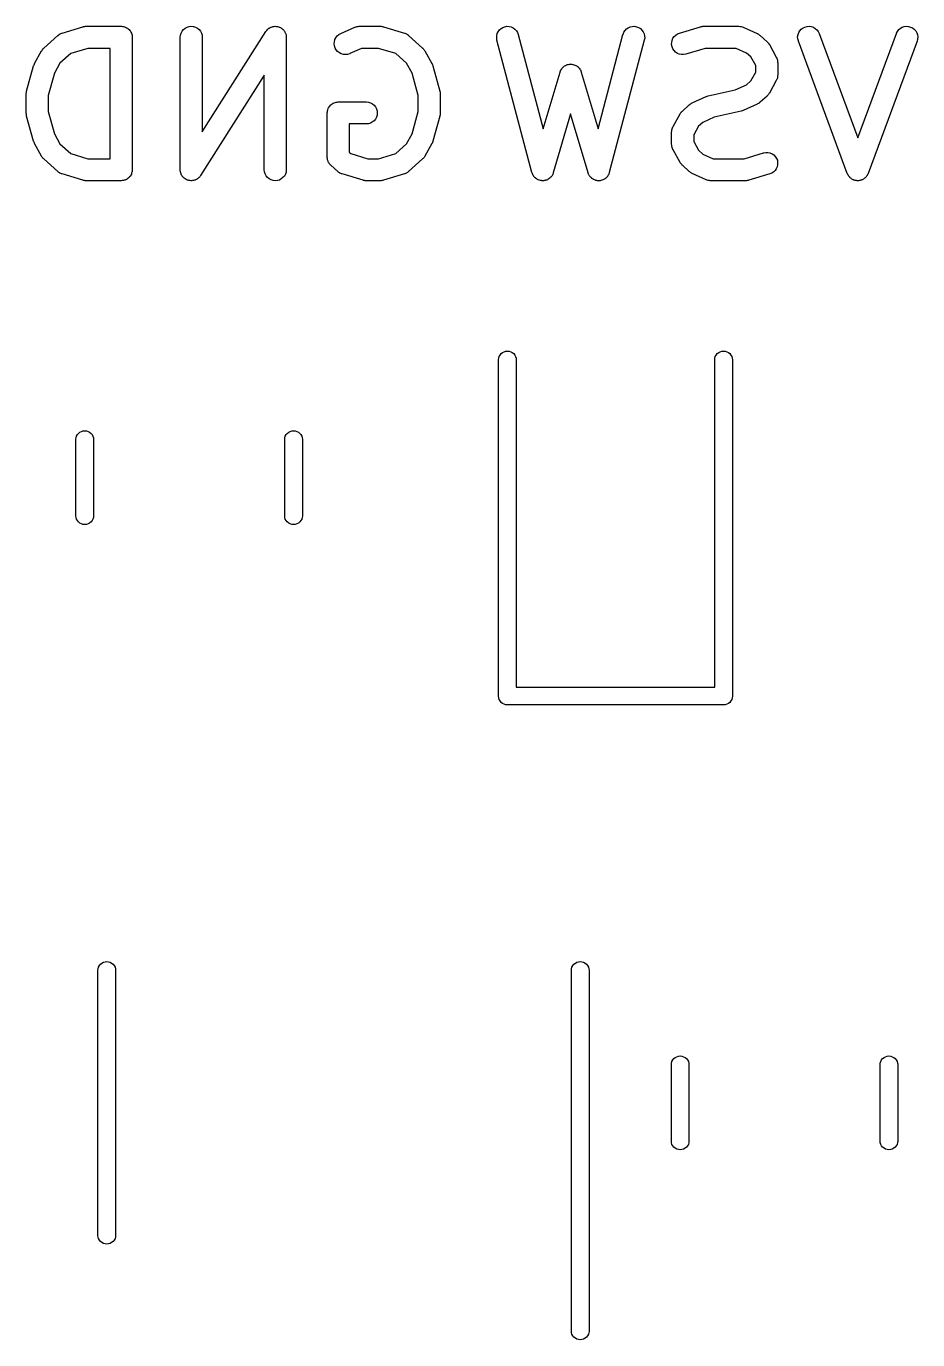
# Model space of a CAD drawing. Extents: x 130.5 to 170.5, y -130.2 to -95.9.
# Drawn here: x 130.59 to 136.66, y -109.61 to -100.68 of the extents above; entities that cross this region are included whole.
import ezdxf

# ---------------------------------------------------------------- set-up
doc = ezdxf.new("R2010")
doc.units = 0
doc.layers.add('BLACK', color=7, linetype='CONTINUOUS')

msp = doc.modelspace()

# ---------------------------------------------------------------- linework, layer by layer
at = {"layer": 'BLACK', "linetype": 'CONTINUOUS'}
for p, q in [((130.836, -100.728), (130.978, -100.685)), ((130.978, -100.685), (130.979, -100.685)), ((130.979, -100.685), (130.982, -100.684)), ((130.982, -100.684), (130.985, -100.684)), ((130.985, -100.684), (130.99, -100.683)), ((130.99, -100.683), (130.994, -100.682)), ((130.994, -100.682), (130.997, -100.682)), ((130.997, -100.682), (131, -100.682)), ((131, -100.682), (131.238, -100.682)), ((131.238, -100.682), (131.239, -100.682)), ((131.239, -100.682), (131.239, -100.682)), ((131.239, -100.682), (131.239, -100.682)), ((131.239, -100.682), (131.239, -100.682)), ((131.239, -100.682), (131.246, -100.683)), ((131.246, -100.683), (131.253, -100.684)), ((131.253, -100.684), (131.253, -100.684)), ((131.253, -100.684), (131.254, -100.684)), ((131.254, -100.684), (131.26, -100.686)), ((131.26, -100.686), (131.267, -100.688)), ((131.267, -100.688), (131.267, -100.688)), ((131.267, -100.688), (131.268, -100.688)), ((131.268, -100.688), (131.274, -100.692)), ((131.274, -100.692), (131.28, -100.695)), ((131.28, -100.695), (131.28, -100.695)), ((131.28, -100.695), (131.28, -100.695)), ((131.28, -100.695), (131.286, -100.7)), ((131.286, -100.7), (131.291, -100.704)), ((131.291, -100.704), (131.291, -100.704)), ((131.291, -100.704), (131.292, -100.705)), ((131.292, -100.705), (131.296, -100.71)), ((131.652, -100.715), (131.662, -100.704)), ((131.662, -100.704), (131.673, -100.694)), ((131.673, -100.694), (131.686, -100.688)), ((131.686, -100.688), (131.7, -100.683)), ((131.7, -100.683), (131.715, -100.682)), ((131.715, -100.682), (131.729, -100.684)), ((131.729, -100.684), (131.743, -100.688)), ((131.743, -100.688), (131.756, -100.695)), ((131.756, -100.695), (131.768, -100.704)), ((131.768, -100.704), (131.777, -100.716)), ((132.228, -100.71), (132.232, -100.705)), ((132.232, -100.705), (132.233, -100.704)), ((132.233, -100.704), (132.238, -100.699)), ((132.233, -100.704), (132.233, -100.704)), ((132.238, -100.699), (132.243, -100.695)), ((132.243, -100.695), (132.244, -100.695)), ((132.244, -100.695), (132.245, -100.694)), ((132.245, -100.694), (132.25, -100.691)), ((132.25, -100.691), (132.256, -100.688)), ((132.256, -100.688), (132.257, -100.688)), ((132.257, -100.688), (132.258, -100.688)), ((132.258, -100.688), (132.264, -100.686)), ((132.264, -100.686), (132.27, -100.684)), ((132.27, -100.684), (132.271, -100.684)), ((132.271, -100.684), (132.272, -100.683)), ((132.272, -100.683), (132.278, -100.683)), ((132.278, -100.683), (132.285, -100.682)), ((132.285, -100.682), (132.285, -100.682)), ((132.285, -100.682), (132.286, -100.682)), ((132.286, -100.682), (132.293, -100.683)), ((132.293, -100.683), (132.299, -100.683)), ((132.299, -100.683), (132.3, -100.684)), ((132.3, -100.684), (132.301, -100.684)), ((132.301, -100.684), (132.307, -100.686)), ((132.307, -100.686), (132.313, -100.687)), ((132.313, -100.687), (132.314, -100.688)), ((132.314, -100.688), (132.315, -100.688)), ((132.315, -100.688), (132.321, -100.691)), ((132.321, -100.691), (132.326, -100.694)), ((132.326, -100.694), (132.327, -100.695)), ((132.327, -100.695), (132.328, -100.695)), ((132.328, -100.695), (132.333, -100.699)), ((132.333, -100.699), (132.338, -100.703)), ((132.338, -100.703), (132.338, -100.704)), ((132.338, -100.704), (132.339, -100.704)), ((132.339, -100.704), (132.343, -100.709)), ((132.731, -100.732), (132.826, -100.689)), ((132.826, -100.689), (132.827, -100.688)), ((132.827, -100.688), (132.828, -100.688)), ((132.828, -100.688), (132.829, -100.688)), ((132.829, -100.688), (132.835, -100.686)), ((132.835, -100.686), (132.841, -100.684)), ((132.841, -100.684), (132.842, -100.684)), ((132.842, -100.684), (132.843, -100.684)), ((132.843, -100.684), (132.849, -100.683)), ((132.849, -100.683), (132.856, -100.682)), ((132.856, -100.682), (132.856, -100.682)), ((132.856, -100.682), (132.857, -100.682)), ((132.857, -100.682), (133, -100.682)), ((133, -100.682), (133.001, -100.682)), ((133.001, -100.682), (133.004, -100.682)), ((133.004, -100.682), (133.007, -100.682)), ((133.007, -100.682), (133.011, -100.683)), ((133.011, -100.683), (133.016, -100.684)), ((133.016, -100.684), (133.019, -100.685)), ((133.019, -100.685), (133.022, -100.685)), ((133.022, -100.685), (133.164, -100.728)), ((133.802, -100.719), (133.811, -100.707)), ((133.811, -100.707), (133.822, -100.697)), ((133.822, -100.697), (133.834, -100.69)), ((133.834, -100.69), (133.848, -100.685)), ((133.848, -100.685), (133.862, -100.682)), ((133.862, -100.682), (133.877, -100.683)), ((133.877, -100.683), (133.891, -100.686)), ((133.891, -100.686), (133.905, -100.692)), ((133.905, -100.692), (133.916, -100.701)), ((133.916, -100.701), (133.926, -100.712)), ((134.665, -100.711), (134.675, -100.7)), ((134.675, -100.7), (134.687, -100.692)), ((134.687, -100.692), (134.7, -100.686)), ((134.7, -100.686), (134.714, -100.683)), ((134.714, -100.683), (134.729, -100.682)), ((134.729, -100.682), (134.743, -100.685)), ((134.743, -100.685), (134.757, -100.69)), ((134.757, -100.69), (134.77, -100.698)), ((134.77, -100.698), (134.78, -100.708)), ((135.036, -100.728), (135.178, -100.685)), ((135.178, -100.685), (135.179, -100.685)), ((135.179, -100.685), (135.182, -100.684)), ((135.182, -100.684), (135.185, -100.684)), ((135.185, -100.684), (135.19, -100.683)), ((135.19, -100.683), (135.194, -100.682)), ((135.194, -100.682), (135.197, -100.682)), ((135.197, -100.682), (135.2, -100.682)), ((135.2, -100.682), (135.438, -100.682)), ((135.438, -100.682), (135.439, -100.682)), ((135.439, -100.682), (135.44, -100.682)), ((135.44, -100.682), (135.44, -100.682)), ((135.44, -100.682), (135.447, -100.683)), ((135.447, -100.683), (135.454, -100.684)), ((135.454, -100.684), (135.454, -100.684)), ((135.454, -100.684), (135.455, -100.684)), ((135.455, -100.684), (135.461, -100.686)), ((135.461, -100.686), (135.468, -100.688)), ((135.468, -100.688), (135.468, -100.689)), ((135.468, -100.689), (135.469, -100.689)), ((135.469, -100.689), (135.564, -100.732)), ((135.854, -100.713), (135.864, -100.702)), ((135.864, -100.702), (135.876, -100.693)), ((135.876, -100.693), (135.889, -100.687)), ((135.889, -100.687), (135.903, -100.683)), ((135.903, -100.683), (135.918, -100.682)), ((135.918, -100.682), (135.932, -100.684)), ((135.932, -100.684), (135.946, -100.689)), ((135.946, -100.689), (135.958, -100.697)), ((135.958, -100.697), (135.969, -100.706)), ((135.969, -100.706), (135.978, -100.718)), ((136.518, -100.717), (136.527, -100.705)), ((136.527, -100.705), (136.538, -100.696)), ((136.538, -100.696), (136.55, -100.689)), ((136.55, -100.689), (136.564, -100.684)), ((136.564, -100.684), (136.579, -100.682)), ((136.579, -100.682), (136.593, -100.683)), ((136.593, -100.683), (136.607, -100.687)), ((136.607, -100.687), (136.621, -100.693)), ((136.621, -100.693), (136.632, -100.702)), ((136.632, -100.702), (136.642, -100.713)), ((130.712, -100.83), (130.807, -100.744)), ((130.807, -100.744), (130.808, -100.744)), ((130.808, -100.744), (130.809, -100.743)), ((130.809, -100.743), (130.81, -100.742)), ((130.81, -100.742), (130.815, -100.739)), ((130.815, -100.739), (130.82, -100.735)), ((130.82, -100.735), (130.821, -100.734)), ((130.821, -100.734), (130.822, -100.734)), ((130.822, -100.734), (130.828, -100.731)), ((130.828, -100.731), (130.833, -100.729)), ((130.833, -100.729), (130.834, -100.729)), ((130.834, -100.729), (130.836, -100.728)), ((131.296, -100.71), (131.301, -100.716)), ((131.301, -100.716), (131.301, -100.716)), ((131.301, -100.716), (131.301, -100.716)), ((131.301, -100.716), (131.304, -100.722)), ((131.304, -100.722), (131.307, -100.729)), ((131.307, -100.729), (131.308, -100.729)), ((131.308, -100.729), (131.308, -100.729)), ((131.308, -100.729), (131.31, -100.736)), ((131.31, -100.736), (131.312, -100.743)), ((131.312, -100.743), (131.312, -100.743)), ((131.312, -100.743), (131.312, -100.743)), ((131.312, -100.743), (131.312, -100.75)), ((131.312, -100.75), (131.313, -100.757)), ((131.313, -100.757), (131.313, -101.657)), ((131.639, -100.756), (131.641, -100.742)), ((131.639, -100.757), (131.639, -100.756)), ((131.639, -101.657), (131.639, -100.757)), ((131.641, -100.742), (131.645, -100.728)), ((131.645, -100.728), (131.652, -100.715)), ((131.777, -100.716), (131.784, -100.729)), ((131.784, -100.729), (131.788, -100.743)), ((131.788, -100.743), (131.789, -100.757)), ((131.789, -101.399), (132.222, -100.717)), ((131.789, -100.757), (131.789, -101.399)), ((132.222, -100.717), (132.223, -100.716)), ((132.223, -100.716), (132.223, -100.715)), ((132.223, -100.715), (132.224, -100.715)), ((132.224, -100.715), (132.228, -100.71)), ((132.343, -100.709), (132.347, -100.714)), ((132.347, -100.714), (132.348, -100.715)), ((132.348, -100.715), (132.348, -100.716)), ((132.348, -100.716), (132.351, -100.721)), ((132.351, -100.721), (132.354, -100.727)), ((132.354, -100.727), (132.355, -100.728)), ((132.355, -100.728), (132.355, -100.729)), ((132.355, -100.729), (132.357, -100.735)), ((132.357, -100.735), (132.359, -100.741)), ((132.359, -100.741), (132.359, -100.742)), ((132.359, -100.742), (132.359, -100.743)), ((132.359, -100.743), (132.36, -100.749)), ((132.36, -100.749), (132.361, -100.756)), ((132.361, -100.756), (132.361, -100.756)), ((132.361, -100.756), (132.361, -100.757)), ((132.361, -100.757), (132.361, -101.657)), ((132.687, -100.802), (132.688, -100.787)), ((132.688, -100.787), (132.692, -100.773)), ((132.692, -100.773), (132.698, -100.76)), ((132.698, -100.76), (132.707, -100.748)), ((132.707, -100.748), (132.718, -100.739)), ((132.718, -100.739), (132.731, -100.732)), ((133.164, -100.728), (133.165, -100.728)), ((133.165, -100.728), (133.167, -100.729)), ((133.167, -100.729), (133.168, -100.729)), ((133.168, -100.729), (133.173, -100.732)), ((133.173, -100.732), (133.179, -100.734)), ((133.179, -100.734), (133.18, -100.735)), ((133.18, -100.735), (133.181, -100.736)), ((133.181, -100.736), (133.186, -100.739)), ((133.186, -100.739), (133.191, -100.742)), ((133.191, -100.742), (133.192, -100.743)), ((133.192, -100.743), (133.193, -100.744)), ((133.193, -100.744), (133.288, -100.83)), ((133.792, -100.746), (133.796, -100.732)), ((133.792, -100.761), (133.792, -100.746)), ((133.794, -100.775), (133.792, -100.761)), ((133.794, -100.776), (133.794, -100.775)), ((134.032, -101.676), (133.794, -100.776)), ((133.796, -100.732), (133.802, -100.719)), ((133.926, -100.712), (133.934, -100.724)), ((133.934, -100.724), (133.939, -100.738)), ((133.939, -100.738), (134.109, -101.379)), ((134.482, -101.379), (134.651, -100.738)), ((134.796, -100.776), (134.558, -101.676)), ((134.651, -100.738), (134.652, -100.737)), ((134.652, -100.737), (134.657, -100.723)), ((134.657, -100.723), (134.665, -100.711)), ((134.78, -100.708), (134.789, -100.72)), ((134.789, -100.72), (134.795, -100.733)), ((134.795, -100.733), (134.798, -100.747)), ((134.799, -100.762), (134.796, -100.776)), ((134.798, -100.747), (134.799, -100.762)), ((134.982, -100.807), (134.983, -100.792)), ((134.983, -100.792), (134.986, -100.778)), ((134.986, -100.778), (134.991, -100.764)), ((134.991, -100.764), (134.999, -100.752)), ((134.999, -100.752), (135.01, -100.742)), ((135.01, -100.742), (135.022, -100.734)), ((135.022, -100.734), (135.036, -100.728)), ((135.564, -100.732), (135.565, -100.732)), ((135.565, -100.732), (135.568, -100.734)), ((135.568, -100.734), (135.572, -100.736)), ((135.572, -100.736), (135.575, -100.738)), ((135.575, -100.738), (135.578, -100.739)), ((135.578, -100.739), (135.58, -100.742)), ((135.58, -100.742), (135.584, -100.744)), ((135.584, -100.744), (135.631, -100.787)), ((135.631, -100.787), (135.632, -100.788)), ((135.632, -100.788), (135.635, -100.791)), ((135.635, -100.791), (135.638, -100.794)), ((135.638, -100.794), (135.64, -100.797)), ((135.64, -100.797), (135.642, -100.799)), ((135.839, -100.753), (135.842, -100.739)), ((135.84, -100.768), (135.839, -100.753)), ((135.844, -100.782), (135.84, -100.768)), ((135.842, -100.739), (135.846, -100.725)), ((135.844, -100.783), (135.844, -100.782)), ((136.177, -101.683), (135.844, -100.783)), ((135.846, -100.725), (135.854, -100.713)), ((135.978, -100.718), (135.985, -100.731)), ((135.985, -100.731), (136.248, -101.441)), ((136.248, -101.441), (136.511, -100.731)), ((136.651, -100.783), (136.318, -101.683)), ((136.511, -100.73), (136.518, -100.717)), ((136.511, -100.731), (136.511, -100.73)), ((136.642, -100.713), (136.649, -100.726)), ((136.649, -100.726), (136.654, -100.74)), ((136.655, -100.769), (136.651, -100.783)), ((136.654, -100.74), (136.656, -100.754)), ((136.656, -100.754), (136.655, -100.769)), ((130.649, -100.935), (130.696, -100.849)), ((130.696, -100.849), (130.697, -100.848)), ((130.697, -100.848), (130.7, -100.845)), ((130.7, -100.845), (130.702, -100.841)), ((130.702, -100.841), (130.704, -100.839)), ((130.704, -100.839), (130.705, -100.836)), ((130.705, -100.836), (130.709, -100.833)), ((130.709, -100.833), (130.712, -100.83)), ((130.895, -100.867), (130.821, -100.933)), ((131.011, -100.832), (130.895, -100.867)), ((131.163, -100.832), (131.011, -100.832)), ((131.163, -101.582), (131.163, -100.832)), ((132.689, -100.816), (132.687, -100.802)), ((132.693, -100.83), (132.689, -100.816)), ((132.7, -100.843), (132.693, -100.83)), ((132.71, -100.854), (132.7, -100.843)), ((132.722, -100.863), (132.71, -100.854)), ((132.735, -100.87), (132.722, -100.863)), ((132.749, -100.874), (132.735, -100.87)), ((132.763, -100.875), (132.749, -100.874)), ((132.778, -100.873), (132.763, -100.875)), ((132.792, -100.869), (132.778, -100.873)), ((132.793, -100.868), (132.792, -100.869)), ((132.873, -100.832), (132.793, -100.868)), ((132.989, -100.832), (132.873, -100.832)), ((133.105, -100.867), (132.989, -100.832)), ((133.179, -100.933), (133.105, -100.867)), ((133.288, -100.83), (133.289, -100.831)), ((133.289, -100.831), (133.292, -100.834)), ((133.292, -100.834), (133.295, -100.837)), ((133.295, -100.837), (133.297, -100.84)), ((133.297, -100.84), (133.299, -100.842)), ((133.299, -100.842), (133.301, -100.846)), ((133.301, -100.846), (133.304, -100.849)), ((133.304, -100.849), (133.351, -100.935)), ((134.985, -100.821), (134.982, -100.807)), ((134.991, -100.835), (134.985, -100.821)), ((134.999, -100.847), (134.991, -100.835)), ((135.009, -100.857), (134.999, -100.847)), ((135.021, -100.866), (135.009, -100.857)), ((135.034, -100.871), (135.021, -100.866)), ((135.049, -100.875), (135.034, -100.871)), ((135.063, -100.875), (135.049, -100.875)), ((135.078, -100.872), (135.063, -100.875)), ((135.079, -100.872), (135.078, -100.872)), ((135.211, -100.832), (135.079, -100.872)), ((135.422, -100.832), (135.211, -100.832)), ((135.492, -100.864), (135.422, -100.832)), ((135.521, -100.89), (135.492, -100.864)), ((135.642, -100.799), (135.644, -100.803)), ((135.644, -100.803), (135.647, -100.806)), ((135.647, -100.806), (135.694, -100.892)), ((130.594, -101.123), (130.642, -100.951)), ((130.642, -100.95), (130.643, -100.949)), ((130.642, -100.951), (130.642, -100.95)), ((130.643, -100.948), (130.645, -100.943)), ((130.643, -100.949), (130.643, -100.948)), ((130.645, -100.943), (130.648, -100.937)), ((130.648, -100.936), (130.649, -100.935)), ((130.648, -100.937), (130.648, -100.936)), ((130.821, -100.933), (130.784, -101)), ((133.216, -101), (133.179, -100.933)), ((133.351, -100.935), (133.352, -100.936)), ((133.352, -100.936), (133.352, -100.937)), ((133.352, -100.937), (133.353, -100.938)), ((133.353, -100.938), (133.355, -100.944)), ((133.355, -100.944), (133.357, -100.949)), ((133.357, -100.949), (133.358, -100.95)), ((133.358, -100.95), (133.358, -100.951)), ((133.358, -100.951), (133.406, -101.123)), ((134.23, -100.978), (134.234, -100.972)), ((134.234, -100.972), (134.238, -100.966)), ((134.238, -100.966), (134.243, -100.961)), ((134.238, -100.966), (134.238, -100.966)), ((134.238, -100.966), (134.238, -100.966)), ((134.243, -100.961), (134.248, -100.956)), ((134.248, -100.956), (134.248, -100.956)), ((134.248, -100.956), (134.249, -100.956)), ((134.249, -100.956), (134.254, -100.952)), ((134.254, -100.952), (134.26, -100.948)), ((134.26, -100.948), (134.261, -100.948)), ((134.261, -100.948), (134.267, -100.945)), ((134.261, -100.948), (134.261, -100.948)), ((134.267, -100.945), (134.274, -100.942)), ((134.274, -100.942), (134.281, -100.941)), ((134.274, -100.942), (134.274, -100.942)), ((134.274, -100.942), (134.274, -100.942)), ((134.281, -100.941), (134.288, -100.94)), ((134.288, -100.94), (134.288, -100.94)), ((134.288, -100.94), (134.289, -100.94)), ((134.289, -100.94), (134.296, -100.94)), ((134.296, -100.94), (134.303, -100.94)), ((134.303, -100.94), (134.303, -100.94)), ((134.303, -100.94), (134.303, -100.94)), ((134.303, -100.94), (134.31, -100.941)), ((134.31, -100.941), (134.317, -100.943)), ((134.317, -100.943), (134.317, -100.943)), ((134.317, -100.943), (134.318, -100.943)), ((134.318, -100.943), (134.324, -100.946)), ((134.324, -100.946), (134.331, -100.948)), ((134.331, -100.948), (134.331, -100.948)), ((134.331, -100.948), (134.331, -100.948)), ((134.331, -100.948), (134.337, -100.952)), ((134.337, -100.952), (134.343, -100.956)), ((134.343, -100.956), (134.343, -100.957)), ((134.343, -100.957), (134.343, -100.957)), ((134.343, -100.957), (134.348, -100.962)), ((134.348, -100.962), (134.353, -100.967)), ((134.353, -100.967), (134.353, -100.967)), ((134.353, -100.967), (134.354, -100.967)), ((134.354, -100.967), (134.357, -100.973)), ((134.357, -100.973), (134.361, -100.979)), ((135.554, -100.948), (135.521, -100.89)), ((135.554, -100.995), (135.554, -100.948)), ((135.694, -100.892), (135.695, -100.893)), ((135.695, -100.893), (135.696, -100.897)), ((135.696, -100.897), (135.698, -100.9)), ((135.698, -100.9), (135.699, -100.903)), ((135.699, -100.903), (135.7, -100.907)), ((135.7, -100.907), (135.701, -100.91)), ((135.701, -100.91), (135.702, -100.914)), ((135.702, -100.914), (135.702, -100.917)), ((135.702, -100.917), (135.703, -100.921)), ((135.703, -100.921), (135.703, -100.925)), ((135.703, -100.925), (135.704, -100.929)), ((135.704, -100.929), (135.704, -101.014)), ((130.784, -101), (130.742, -101.153)), ((132.211, -101.015), (131.778, -101.697)), ((132.211, -101.657), (132.211, -101.015)), ((133.258, -101.153), (133.216, -101)), ((134.109, -101.379), (134.223, -100.993)), ((134.223, -100.993), (134.224, -100.992)), ((134.224, -100.991), (134.227, -100.985)), ((134.224, -100.992), (134.224, -100.991)), ((134.224, -100.992), (134.224, -100.992)), ((134.227, -100.985), (134.229, -100.978)), ((134.229, -100.978), (134.23, -100.978)), ((134.23, -100.978), (134.23, -100.978)), ((134.361, -100.979), (134.361, -100.979)), ((134.361, -100.979), (134.362, -100.979)), ((134.362, -100.979), (134.364, -100.986)), ((134.364, -100.986), (134.367, -100.992)), ((134.367, -100.992), (134.367, -100.993)), ((134.367, -100.993), (134.367, -100.993)), ((134.367, -100.993), (134.482, -101.379)), ((135.492, -101.079), (135.521, -101.053)), ((135.521, -101.053), (135.554, -100.995)), ((135.694, -101.051), (135.647, -101.136)), ((135.696, -101.047), (135.694, -101.051)), ((135.698, -101.044), (135.696, -101.047)), ((135.699, -101.04), (135.698, -101.044)), ((135.7, -101.037), (135.699, -101.04)), ((135.701, -101.034), (135.7, -101.037)), ((135.702, -101.03), (135.701, -101.034)), ((135.703, -101.023), (135.702, -101.026)), ((135.702, -101.026), (135.702, -101.03)), ((135.704, -101.015), (135.703, -101.019)), ((135.703, -101.019), (135.703, -101.023)), ((135.704, -101.014), (135.704, -101.015)), ((130.592, -101.137), (130.593, -101.132)), ((130.592, -101.14), (130.592, -101.137)), ((130.592, -101.142), (130.592, -101.14)), ((130.592, -101.143), (130.592, -101.142)), ((130.592, -101.271), (130.592, -101.143)), ((130.593, -101.127), (130.594, -101.125)), ((130.593, -101.132), (130.593, -101.127)), ((130.594, -101.125), (130.594, -101.123)), ((130.742, -101.153), (130.742, -101.261)), ((133.258, -101.261), (133.258, -101.153)), ((133.406, -101.123), (133.406, -101.124)), ((133.406, -101.124), (133.406, -101.126)), ((133.406, -101.126), (133.407, -101.128)), ((133.407, -101.128), (133.407, -101.133)), ((133.407, -101.133), (133.408, -101.138)), ((133.408, -101.138), (133.408, -101.141)), ((133.408, -101.141), (133.408, -101.143)), ((133.408, -101.143), (133.408, -101.271)), ((135.231, -101.155), (135.414, -101.114)), ((135.414, -101.114), (135.492, -101.079)), ((135.634, -101.152), (135.631, -101.156)), ((135.638, -101.149), (135.634, -101.152)), ((135.639, -101.147), (135.638, -101.149)), ((135.641, -101.145), (135.639, -101.147)), ((135.643, -101.141), (135.641, -101.145)), ((135.646, -101.137), (135.643, -101.141)), ((135.647, -101.136), (135.646, -101.137)), ((132.643, -101.249), (132.645, -101.242)), ((132.645, -101.242), (132.649, -101.236)), ((132.645, -101.242), (132.645, -101.242)), ((132.645, -101.242), (132.645, -101.242)), ((132.649, -101.236), (132.652, -101.229)), ((132.652, -101.229), (132.657, -101.224)), ((132.652, -101.229), (132.652, -101.229)), ((132.652, -101.229), (132.652, -101.229)), ((132.657, -101.224), (132.661, -101.218)), ((132.661, -101.218), (132.662, -101.218)), ((132.662, -101.218), (132.667, -101.213)), ((132.662, -101.218), (132.662, -101.218)), ((132.667, -101.213), (132.673, -101.209)), ((132.673, -101.209), (132.679, -101.205)), ((132.673, -101.209), (132.673, -101.209)), ((132.673, -101.209), (132.673, -101.209)), ((132.679, -101.205), (132.686, -101.202)), ((132.686, -101.202), (132.693, -101.2)), ((132.686, -101.202), (132.686, -101.202)), ((132.686, -101.202), (132.686, -101.202)), ((132.693, -101.2), (132.7, -101.198)), ((132.7, -101.198), (132.707, -101.197)), ((132.7, -101.198), (132.7, -101.198)), ((132.7, -101.198), (132.7, -101.198)), ((132.707, -101.197), (132.714, -101.196)), ((132.714, -101.196), (132.905, -101.196)), ((132.905, -101.196), (132.906, -101.196)), ((132.906, -101.196), (132.92, -101.198)), ((132.92, -101.198), (132.934, -101.202)), ((132.934, -101.202), (132.947, -101.21)), ((132.947, -101.21), (132.958, -101.219)), ((132.958, -101.219), (132.968, -101.23)), ((132.968, -101.23), (132.974, -101.243)), ((132.974, -101.243), (132.978, -101.257)), ((135.055, -101.259), (135.102, -101.216)), ((135.102, -101.216), (135.103, -101.215)), ((135.103, -101.215), (135.106, -101.213)), ((135.106, -101.213), (135.109, -101.21)), ((135.109, -101.21), (135.112, -101.209)), ((135.112, -101.209), (135.115, -101.206)), ((135.115, -101.206), (135.118, -101.205)), ((135.118, -101.205), (135.122, -101.203)), ((135.122, -101.203), (135.217, -101.16)), ((135.217, -101.16), (135.217, -101.16)), ((135.217, -101.16), (135.217, -101.16)), ((135.217, -101.16), (135.217, -101.16)), ((135.217, -101.16), (135.218, -101.16)), ((135.218, -101.16), (135.224, -101.158)), ((135.224, -101.158), (135.231, -101.155)), ((135.564, -101.211), (135.469, -101.254)), ((135.567, -101.209), (135.564, -101.211)), ((135.571, -101.208), (135.567, -101.209)), ((135.574, -101.206), (135.571, -101.208)), ((135.577, -101.204), (135.574, -101.206)), ((135.58, -101.201), (135.577, -101.204)), ((135.583, -101.199), (135.58, -101.201)), ((135.584, -101.199), (135.583, -101.199)), ((135.631, -101.156), (135.584, -101.199)), ((130.592, -101.274), (130.592, -101.271)), ((130.592, -101.276), (130.592, -101.274)), ((130.593, -101.281), (130.592, -101.276)), ((130.593, -101.286), (130.593, -101.281)), ((130.594, -101.288), (130.593, -101.286)), ((130.594, -101.29), (130.594, -101.288)), ((130.594, -101.292), (130.594, -101.29)), ((130.642, -101.463), (130.594, -101.292)), ((130.742, -101.261), (130.784, -101.414)), ((132.639, -101.27), (132.64, -101.263)), ((132.639, -101.271), (132.639, -101.27)), ((132.639, -101.571), (132.639, -101.271)), ((132.639, -101.271), (132.639, -101.271)), ((132.639, -101.271), (132.639, -101.271)), ((132.639, -101.271), (132.639, -101.271)), ((132.64, -101.263), (132.641, -101.256)), ((132.641, -101.256), (132.643, -101.249)), ((132.641, -101.256), (132.641, -101.256)), ((132.641, -101.256), (132.641, -101.256)), ((132.958, -101.325), (132.946, -101.334)), ((132.967, -101.313), (132.958, -101.325)), ((132.974, -101.3), (132.967, -101.313)), ((132.978, -101.287), (132.974, -101.3)), ((132.978, -101.257), (132.98, -101.272)), ((132.98, -101.272), (132.978, -101.287)), ((133.216, -101.414), (133.258, -101.261)), ((133.406, -101.292), (133.358, -101.463)), ((133.407, -101.287), (133.406, -101.289)), ((133.406, -101.289), (133.406, -101.292)), ((133.408, -101.277), (133.407, -101.282)), ((133.407, -101.282), (133.407, -101.287)), ((133.408, -101.271), (133.408, -101.272)), ((133.408, -101.272), (133.408, -101.275)), ((133.408, -101.275), (133.408, -101.277)), ((134.295, -101.278), (134.177, -101.678)), ((134.414, -101.678), (134.295, -101.278)), ((134.992, -101.364), (135.039, -101.278)), ((135.039, -101.278), (135.04, -101.277)), ((135.04, -101.277), (135.042, -101.273)), ((135.042, -101.273), (135.045, -101.269)), ((135.045, -101.269), (135.047, -101.267)), ((135.047, -101.267), (135.048, -101.265)), ((135.048, -101.265), (135.052, -101.262)), ((135.052, -101.262), (135.055, -101.259)), ((135.271, -101.3), (135.194, -101.335)), ((135.455, -101.259), (135.271, -101.3)), ((135.461, -101.257), (135.455, -101.259)), ((135.468, -101.255), (135.461, -101.257)), ((135.469, -101.254), (135.468, -101.254)), ((135.468, -101.254), (135.468, -101.254)), ((135.468, -101.254), (135.468, -101.254)), ((135.468, -101.254), (135.468, -101.255)), ((130.784, -101.414), (130.821, -101.481)), ((132.905, -101.346), (132.789, -101.346)), ((132.789, -101.346), (132.789, -101.538)), ((132.919, -101.345), (132.905, -101.346)), ((132.933, -101.341), (132.919, -101.345)), ((132.946, -101.334), (132.933, -101.341)), ((133.179, -101.481), (133.216, -101.414)), ((134.982, -101.399), (134.983, -101.395)), ((134.982, -101.4), (134.982, -101.399)), ((134.982, -101.486), (134.982, -101.4)), ((134.983, -101.388), (134.984, -101.384)), ((134.983, -101.391), (134.983, -101.388)), ((134.983, -101.395), (134.983, -101.391)), ((134.984, -101.384), (134.985, -101.381)), ((134.985, -101.381), (134.986, -101.377)), ((134.986, -101.377), (134.987, -101.374)), ((134.987, -101.374), (134.988, -101.37)), ((134.988, -101.37), (134.99, -101.367)), ((134.99, -101.367), (134.992, -101.364)), ((135.164, -101.362), (135.132, -101.419)), ((135.132, -101.419), (135.132, -101.466)), ((135.194, -101.335), (135.164, -101.362)), ((130.642, -101.464), (130.642, -101.463)), ((130.643, -101.465), (130.642, -101.464)), ((130.645, -101.471), (130.643, -101.465)), ((130.647, -101.477), (130.645, -101.471)), ((130.648, -101.477), (130.647, -101.477)), ((130.648, -101.478), (130.648, -101.477)), ((130.649, -101.479), (130.648, -101.478)), ((130.696, -101.565), (130.649, -101.479)), ((130.821, -101.481), (130.895, -101.547)), ((133.105, -101.547), (133.179, -101.481)), ((133.351, -101.479), (133.304, -101.565)), ((133.352, -101.478), (133.351, -101.479)), ((133.355, -101.472), (133.352, -101.478)), ((133.352, -101.478), (133.352, -101.478)), ((133.357, -101.466), (133.355, -101.472)), ((133.358, -101.464), (133.357, -101.465)), ((133.357, -101.465), (133.357, -101.466)), ((133.358, -101.463), (133.358, -101.464)), ((134.983, -101.49), (134.982, -101.486)), ((134.983, -101.493), (134.983, -101.49)), ((134.983, -101.497), (134.983, -101.493)), ((134.984, -101.5), (134.983, -101.497)), ((134.985, -101.504), (134.984, -101.5)), ((134.985, -101.508), (134.985, -101.504)), ((134.987, -101.511), (134.985, -101.508)), ((134.988, -101.514), (134.987, -101.511)), ((135.132, -101.466), (135.164, -101.524)), ((130.699, -101.569), (130.696, -101.565)), ((130.701, -101.573), (130.699, -101.569)), ((130.703, -101.575), (130.701, -101.573)), ((130.705, -101.577), (130.703, -101.575)), ((130.708, -101.58), (130.705, -101.577)), ((130.711, -101.584), (130.708, -101.58)), ((130.712, -101.584), (130.711, -101.584)), ((130.807, -101.67), (130.712, -101.584)), ((130.895, -101.547), (131.011, -101.582)), ((131.011, -101.582), (131.163, -101.582)), ((132.639, -101.573), (132.639, -101.571)), ((132.639, -101.575), (132.639, -101.573)), ((132.64, -101.58), (132.639, -101.575)), ((132.641, -101.586), (132.64, -101.58)), ((132.641, -101.588), (132.641, -101.586)), ((132.641, -101.589), (132.641, -101.588)), ((132.643, -101.595), (132.641, -101.589)), ((132.645, -101.6), (132.643, -101.595)), ((132.646, -101.601), (132.645, -101.6)), ((132.789, -101.538), (132.8, -101.547)), ((132.8, -101.547), (132.916, -101.582)), ((132.916, -101.582), (132.989, -101.582)), ((132.989, -101.582), (133.105, -101.547)), ((133.288, -101.584), (133.193, -101.67)), ((133.291, -101.581), (133.288, -101.584)), ((133.295, -101.578), (133.291, -101.581)), ((133.296, -101.576), (133.295, -101.578)), ((133.298, -101.574), (133.296, -101.576)), ((133.301, -101.57), (133.298, -101.574)), ((133.303, -101.566), (133.301, -101.57)), ((133.304, -101.565), (133.303, -101.566)), ((134.99, -101.518), (134.988, -101.514)), ((134.991, -101.521), (134.99, -101.518)), ((134.992, -101.522), (134.991, -101.521)), ((135.039, -101.608), (134.992, -101.522)), ((135.164, -101.524), (135.194, -101.551)), ((135.194, -101.551), (135.264, -101.582)), ((135.264, -101.582), (135.475, -101.582)), ((135.475, -101.582), (135.607, -101.542)), ((135.607, -101.542), (135.608, -101.542)), ((135.608, -101.542), (135.622, -101.54)), ((135.622, -101.54), (135.637, -101.54)), ((135.637, -101.54), (135.651, -101.543)), ((135.651, -101.543), (135.665, -101.549)), ((135.665, -101.549), (135.677, -101.557)), ((135.677, -101.557), (135.687, -101.567)), ((135.687, -101.567), (135.695, -101.58)), ((135.695, -101.58), (135.701, -101.593)), ((135.701, -101.593), (135.703, -101.608)), ((130.808, -101.671), (130.807, -101.67)), ((130.809, -101.672), (130.808, -101.671)), ((130.814, -101.675), (130.809, -101.672)), ((130.819, -101.679), (130.814, -101.675)), ((130.82, -101.679), (130.819, -101.679)), ((130.821, -101.68), (130.82, -101.679)), ((130.827, -101.682), (130.821, -101.68)), ((130.832, -101.685), (130.827, -101.682)), ((130.833, -101.685), (130.832, -101.685)), ((130.835, -101.686), (130.833, -101.685)), ((130.836, -101.686), (130.835, -101.686)), ((130.978, -101.729), (130.836, -101.686)), ((131.307, -101.687), (131.304, -101.693)), ((131.309, -101.679), (131.307, -101.686)), ((131.307, -101.686), (131.307, -101.686)), ((131.307, -101.686), (131.307, -101.687)), ((131.311, -101.673), (131.309, -101.679)), ((131.312, -101.672), (131.311, -101.672)), ((131.311, -101.672), (131.311, -101.673)), ((131.313, -101.658), (131.312, -101.665)), ((131.312, -101.665), (131.312, -101.672)), ((131.313, -101.657), (131.313, -101.658)), ((131.313, -101.658), (131.313, -101.658)), ((131.313, -101.658), (131.313, -101.658)), ((131.313, -101.658), (131.313, -101.658)), ((131.639, -101.658), (131.639, -101.657)), ((131.639, -101.659), (131.639, -101.658)), ((131.64, -101.665), (131.639, -101.659)), ((131.641, -101.672), (131.64, -101.665)), ((131.641, -101.673), (131.641, -101.672)), ((131.641, -101.672), (131.641, -101.672)), ((131.643, -101.679), (131.641, -101.673)), ((131.645, -101.686), (131.643, -101.679)), ((131.646, -101.687), (131.645, -101.686)), ((131.645, -101.686), (131.645, -101.686)), ((131.649, -101.693), (131.646, -101.687)), ((132.212, -101.672), (132.211, -101.657)), ((132.216, -101.686), (132.212, -101.672)), ((132.223, -101.699), (132.216, -101.686)), ((132.355, -101.687), (132.348, -101.7)), ((132.359, -101.673), (132.355, -101.687)), ((132.361, -101.658), (132.359, -101.673)), ((132.361, -101.657), (132.361, -101.658)), ((132.646, -101.603), (132.646, -101.601)), ((132.649, -101.608), (132.646, -101.603)), ((132.652, -101.613), (132.649, -101.608)), ((132.653, -101.614), (132.652, -101.613)), ((132.654, -101.616), (132.653, -101.614)), ((132.657, -101.62), (132.654, -101.616)), ((132.661, -101.624), (132.657, -101.62)), ((132.662, -101.625), (132.661, -101.624)), ((132.663, -101.626), (132.662, -101.625)), ((132.664, -101.627), (132.663, -101.626)), ((132.712, -101.67), (132.664, -101.627)), ((132.713, -101.671), (132.712, -101.67)), ((132.714, -101.672), (132.713, -101.671)), ((132.719, -101.675), (132.714, -101.672)), ((132.724, -101.679), (132.719, -101.675)), ((132.725, -101.679), (132.724, -101.679)), ((132.726, -101.68), (132.725, -101.679)), ((132.731, -101.682), (132.726, -101.68)), ((132.737, -101.685), (132.731, -101.682)), ((132.738, -101.685), (132.737, -101.685)), ((132.739, -101.686), (132.738, -101.685)), ((132.74, -101.686), (132.739, -101.686)), ((132.883, -101.729), (132.74, -101.686)), ((133.164, -101.686), (133.022, -101.729)), ((133.166, -101.686), (133.164, -101.686)), ((133.167, -101.685), (133.166, -101.686)), ((133.172, -101.683), (133.167, -101.685)), ((133.178, -101.681), (133.172, -101.683)), ((133.179, -101.68), (133.178, -101.681)), ((133.18, -101.679), (133.179, -101.68)), ((133.185, -101.676), (133.18, -101.679)), ((133.19, -101.672), (133.185, -101.676)), ((133.191, -101.672), (133.19, -101.672)), ((133.192, -101.671), (133.191, -101.672)), ((133.193, -101.67), (133.192, -101.671)), ((134.033, -101.678), (134.032, -101.676)), ((134.033, -101.679), (134.033, -101.678)), ((134.035, -101.685), (134.033, -101.679)), ((134.037, -101.69), (134.035, -101.685)), ((134.173, -101.688), (134.171, -101.693)), ((134.175, -101.682), (134.173, -101.688)), ((134.176, -101.681), (134.175, -101.682)), ((134.177, -101.678), (134.176, -101.679)), ((134.176, -101.679), (134.176, -101.681)), ((134.414, -101.68), (134.414, -101.678)), ((134.415, -101.681), (134.414, -101.68)), ((134.417, -101.687), (134.415, -101.681)), ((134.419, -101.692), (134.417, -101.687)), ((134.555, -101.686), (134.553, -101.691)), ((134.557, -101.68), (134.555, -101.686)), ((134.558, -101.677), (134.557, -101.679)), ((134.557, -101.679), (134.557, -101.68)), ((134.558, -101.676), (134.558, -101.677)), ((135.042, -101.612), (135.039, -101.608)), ((135.044, -101.616), (135.042, -101.612)), ((135.046, -101.618), (135.044, -101.616)), ((135.048, -101.62), (135.046, -101.618)), ((135.051, -101.623), (135.048, -101.62)), ((135.054, -101.626), (135.051, -101.623)), ((135.055, -101.627), (135.054, -101.626)), ((135.102, -101.67), (135.055, -101.627)), ((135.105, -101.672), (135.102, -101.67)), ((135.108, -101.675), (135.105, -101.672)), ((135.111, -101.677), (135.108, -101.675)), ((135.114, -101.679), (135.111, -101.677)), ((135.117, -101.68), (135.114, -101.679)), ((135.121, -101.682), (135.117, -101.68)), ((135.122, -101.683), (135.121, -101.682)), ((135.217, -101.726), (135.122, -101.683)), ((135.65, -101.686), (135.507, -101.729)), ((135.664, -101.681), (135.65, -101.686)), ((135.676, -101.672), (135.664, -101.681)), ((135.686, -101.662), (135.676, -101.672)), ((135.694, -101.65), (135.686, -101.662)), ((135.7, -101.637), (135.694, -101.65)), ((135.703, -101.622), (135.7, -101.637)), ((135.703, -101.608), (135.703, -101.622)), ((136.178, -101.686), (136.177, -101.683)), ((136.179, -101.688), (136.178, -101.686)), ((136.182, -101.692), (136.179, -101.688)), ((136.315, -101.689), (136.313, -101.693)), ((136.316, -101.687), (136.315, -101.689)), ((136.318, -101.684), (136.316, -101.687)), ((136.318, -101.683), (136.318, -101.684)), ((130.981, -101.73), (130.978, -101.729)), ((130.984, -101.731), (130.981, -101.73)), ((130.989, -101.731), (130.984, -101.731)), ((130.993, -101.732), (130.989, -101.731)), ((130.996, -101.732), (130.993, -101.732)), ((130.999, -101.732), (130.996, -101.732)), ((131, -101.732), (130.999, -101.732)), ((131.238, -101.732), (131, -101.732)), ((131.245, -101.731), (131.238, -101.732)), ((131.252, -101.731), (131.245, -101.731)), ((131.253, -101.731), (131.252, -101.731)), ((131.252, -101.731), (131.252, -101.731)), ((131.259, -101.729), (131.253, -101.731)), ((131.266, -101.727), (131.259, -101.729)), ((131.267, -101.726), (131.266, -101.727)), ((131.266, -101.727), (131.266, -101.727)), ((131.273, -101.723), (131.267, -101.726)), ((131.279, -101.72), (131.273, -101.723)), ((131.28, -101.72), (131.279, -101.72)), ((131.279, -101.72), (131.279, -101.72)), ((131.285, -101.715), (131.28, -101.72)), ((131.291, -101.711), (131.285, -101.715)), ((131.295, -101.705), (131.291, -101.71)), ((131.291, -101.71), (131.291, -101.711)), ((131.291, -101.711), (131.291, -101.711)), ((131.3, -101.7), (131.295, -101.705)), ((131.304, -101.693), (131.3, -101.699)), ((131.3, -101.699), (131.3, -101.699)), ((131.3, -101.699), (131.3, -101.7)), ((131.652, -101.699), (131.649, -101.693)), ((131.653, -101.7), (131.652, -101.699)), ((131.652, -101.699), (131.652, -101.699)), ((131.657, -101.705), (131.653, -101.7)), ((131.661, -101.71), (131.657, -101.705)), ((131.662, -101.71), (131.661, -101.71)), ((131.662, -101.711), (131.662, -101.71)), ((131.667, -101.715), (131.662, -101.711)), ((131.672, -101.719), (131.667, -101.715)), ((131.673, -101.72), (131.672, -101.719)), ((131.674, -101.72), (131.673, -101.72)), ((131.679, -101.723), (131.674, -101.72)), ((131.685, -101.726), (131.679, -101.723)), ((131.686, -101.727), (131.685, -101.726)), ((131.687, -101.727), (131.686, -101.727)), ((131.693, -101.729), (131.687, -101.727)), ((131.699, -101.731), (131.693, -101.729)), ((131.7, -101.731), (131.699, -101.731)), ((131.701, -101.731), (131.7, -101.731)), ((131.707, -101.731), (131.701, -101.731)), ((131.714, -101.732), (131.707, -101.731)), ((131.715, -101.732), (131.714, -101.732)), ((131.722, -101.731), (131.715, -101.732)), ((131.715, -101.732), (131.715, -101.732)), ((131.728, -101.731), (131.722, -101.731)), ((131.729, -101.731), (131.728, -101.731)), ((131.73, -101.731), (131.729, -101.731)), ((131.736, -101.729), (131.73, -101.731)), ((131.742, -101.727), (131.736, -101.729)), ((131.743, -101.726), (131.742, -101.727)), ((131.744, -101.726), (131.743, -101.726)), ((131.75, -101.723), (131.744, -101.726)), ((131.755, -101.72), (131.75, -101.723)), ((131.756, -101.719), (131.755, -101.72)), ((131.757, -101.719), (131.756, -101.719)), ((131.762, -101.715), (131.757, -101.719)), ((131.767, -101.711), (131.762, -101.715)), ((131.768, -101.71), (131.767, -101.71)), ((131.767, -101.71), (131.767, -101.711)), ((131.772, -101.705), (131.768, -101.71)), ((131.776, -101.7), (131.772, -101.705)), ((131.777, -101.699), (131.776, -101.7)), ((131.778, -101.697), (131.777, -101.698)), ((131.777, -101.698), (131.777, -101.699)), ((132.232, -101.71), (132.223, -101.699)), ((132.244, -101.719), (132.232, -101.71)), ((132.257, -101.726), (132.244, -101.719)), ((132.271, -101.731), (132.257, -101.726)), ((132.285, -101.732), (132.271, -101.731)), ((132.3, -101.731), (132.285, -101.732)), ((132.314, -101.727), (132.3, -101.731)), ((132.327, -101.72), (132.314, -101.727)), ((132.338, -101.711), (132.327, -101.72)), ((132.348, -101.7), (132.338, -101.711)), ((132.886, -101.73), (132.883, -101.729)), ((132.889, -101.731), (132.886, -101.73)), ((132.893, -101.731), (132.889, -101.731)), ((132.898, -101.732), (132.893, -101.731)), ((132.901, -101.732), (132.898, -101.732)), ((132.904, -101.732), (132.901, -101.732)), ((132.905, -101.732), (132.904, -101.732)), ((133, -101.732), (132.905, -101.732)), ((133.003, -101.732), (133, -101.732)), ((133.006, -101.732), (133.003, -101.732)), ((133.01, -101.731), (133.006, -101.732)), ((133.015, -101.731), (133.01, -101.731)), ((133.018, -101.73), (133.015, -101.731)), ((133.021, -101.729), (133.018, -101.73)), ((133.022, -101.729), (133.021, -101.729)), ((134.038, -101.691), (134.037, -101.69)), ((134.039, -101.693), (134.038, -101.691)), ((134.042, -101.698), (134.039, -101.693)), ((134.045, -101.703), (134.042, -101.698)), ((134.046, -101.704), (134.045, -101.703)), ((134.047, -101.705), (134.046, -101.704)), ((134.051, -101.709), (134.047, -101.705)), ((134.055, -101.713), (134.051, -101.709)), ((134.056, -101.714), (134.055, -101.713)), ((134.057, -101.715), (134.056, -101.714)), ((134.062, -101.718), (134.057, -101.715)), ((134.067, -101.722), (134.062, -101.718)), ((134.068, -101.722), (134.067, -101.722)), ((134.069, -101.723), (134.068, -101.722)), ((134.075, -101.726), (134.069, -101.723)), ((134.08, -101.728), (134.075, -101.726)), ((134.082, -101.728), (134.08, -101.728)), ((134.083, -101.729), (134.082, -101.728)), ((134.089, -101.73), (134.083, -101.729)), ((134.094, -101.731), (134.089, -101.73)), ((134.096, -101.731), (134.094, -101.731)), ((134.097, -101.732), (134.096, -101.731)), ((134.103, -101.732), (134.097, -101.732)), ((134.109, -101.732), (134.103, -101.732)), ((134.11, -101.732), (134.109, -101.732)), ((134.112, -101.732), (134.11, -101.732)), ((134.118, -101.731), (134.112, -101.732)), ((134.123, -101.73), (134.118, -101.731)), ((134.125, -101.729), (134.123, -101.73)), ((134.126, -101.729), (134.125, -101.729)), ((134.132, -101.727), (134.126, -101.729)), ((134.137, -101.725), (134.132, -101.727)), ((134.138, -101.724), (134.137, -101.725)), ((134.14, -101.723), (134.138, -101.724)), ((134.145, -101.72), (134.14, -101.723)), ((134.15, -101.717), (134.145, -101.72)), ((134.151, -101.716), (134.15, -101.717)), ((134.152, -101.715), (134.151, -101.716)), ((134.156, -101.711), (134.152, -101.715)), ((134.161, -101.707), (134.156, -101.711)), ((134.162, -101.705), (134.161, -101.706)), ((134.161, -101.706), (134.161, -101.707)), ((134.166, -101.7), (134.162, -101.705)), ((134.169, -101.696), (134.166, -101.7)), ((134.17, -101.694), (134.169, -101.696)), ((134.171, -101.693), (134.17, -101.694)), ((134.42, -101.693), (134.419, -101.692)), ((134.421, -101.695), (134.42, -101.693)), ((134.424, -101.699), (134.421, -101.695)), ((134.427, -101.704), (134.424, -101.699)), ((134.428, -101.705), (134.427, -101.704)), ((134.429, -101.707), (134.428, -101.705)), ((134.434, -101.711), (134.429, -101.707)), ((134.438, -101.715), (134.434, -101.711)), ((134.439, -101.716), (134.438, -101.715)), ((134.44, -101.717), (134.439, -101.716)), ((134.445, -101.72), (134.44, -101.717)), ((134.45, -101.723), (134.445, -101.72)), ((134.451, -101.724), (134.45, -101.723)), ((134.452, -101.724), (134.451, -101.724)), ((134.458, -101.726), (134.452, -101.724)), ((134.463, -101.729), (134.458, -101.726)), ((134.465, -101.729), (134.463, -101.729)), ((134.466, -101.73), (134.465, -101.729)), ((134.472, -101.73), (134.466, -101.73)), ((134.477, -101.732), (134.472, -101.73)), ((134.479, -101.732), (134.477, -101.732)), ((134.48, -101.732), (134.479, -101.732)), ((134.486, -101.732), (134.48, -101.732)), ((134.492, -101.732), (134.486, -101.732)), ((134.494, -101.732), (134.492, -101.732)), ((134.495, -101.732), (134.494, -101.732)), ((134.501, -101.73), (134.495, -101.732)), ((134.507, -101.729), (134.501, -101.73)), ((134.508, -101.729), (134.507, -101.729)), ((134.509, -101.728), (134.508, -101.729)), ((134.515, -101.726), (134.509, -101.728)), ((134.52, -101.724), (134.515, -101.726)), ((134.521, -101.723), (134.52, -101.724)), ((134.523, -101.722), (134.521, -101.723)), ((134.528, -101.719), (134.523, -101.722)), ((134.532, -101.716), (134.528, -101.719)), ((134.533, -101.715), (134.532, -101.716)), ((134.535, -101.714), (134.533, -101.715)), ((134.539, -101.71), (134.535, -101.714)), ((134.543, -101.706), (134.539, -101.71)), ((134.544, -101.704), (134.543, -101.706)), ((134.545, -101.703), (134.544, -101.704)), ((134.548, -101.698), (134.545, -101.703)), ((134.551, -101.694), (134.548, -101.698)), ((134.552, -101.692), (134.551, -101.694)), ((134.553, -101.691), (134.552, -101.692)), ((135.218, -101.726), (135.217, -101.726)), ((135.217, -101.726), (135.217, -101.726)), ((135.224, -101.728), (135.218, -101.726)), ((135.231, -101.73), (135.224, -101.728)), ((135.232, -101.731), (135.231, -101.73)), ((135.231, -101.73), (135.231, -101.73)), ((135.239, -101.731), (135.232, -101.731)), ((135.245, -101.732), (135.239, -101.731)), ((135.246, -101.732), (135.245, -101.732)), ((135.247, -101.732), (135.246, -101.732)), ((135.248, -101.732), (135.247, -101.732)), ((135.486, -101.732), (135.248, -101.732)), ((135.489, -101.732), (135.486, -101.732)), ((135.492, -101.732), (135.489, -101.732)), ((135.496, -101.731), (135.492, -101.732)), ((135.5, -101.731), (135.496, -101.731)), ((135.503, -101.73), (135.5, -101.731)), ((135.506, -101.729), (135.503, -101.73)), ((135.507, -101.729), (135.506, -101.729)), ((136.184, -101.696), (136.182, -101.692)), ((136.185, -101.699), (136.184, -101.696)), ((136.187, -101.701), (136.185, -101.699)), ((136.19, -101.704), (136.187, -101.701)), ((136.193, -101.708), (136.19, -101.704)), ((136.195, -101.71), (136.193, -101.708)), ((136.196, -101.712), (136.195, -101.71)), ((136.2, -101.715), (136.196, -101.712)), ((136.203, -101.718), (136.2, -101.715)), ((136.206, -101.719), (136.203, -101.718)), ((136.208, -101.721), (136.206, -101.719)), ((136.212, -101.723), (136.208, -101.721)), ((136.216, -101.725), (136.212, -101.723)), ((136.219, -101.726), (136.216, -101.725)), ((136.221, -101.727), (136.219, -101.726)), ((136.226, -101.728), (136.221, -101.727)), ((136.23, -101.73), (136.226, -101.728)), ((136.233, -101.73), (136.23, -101.73)), ((136.235, -101.731), (136.233, -101.73)), ((136.24, -101.731), (136.235, -101.731)), ((136.244, -101.732), (136.24, -101.731)), ((136.247, -101.732), (136.244, -101.732)), ((136.25, -101.732), (136.247, -101.732)), ((136.254, -101.732), (136.25, -101.732)), ((136.259, -101.731), (136.254, -101.732)), ((136.262, -101.731), (136.259, -101.731)), ((136.264, -101.73), (136.262, -101.731)), ((136.269, -101.729), (136.264, -101.73)), ((136.273, -101.728), (136.269, -101.729)), ((136.276, -101.726), (136.273, -101.728)), ((136.278, -101.726), (136.276, -101.726)), ((136.282, -101.723), (136.278, -101.726)), ((136.286, -101.721), (136.282, -101.723)), ((136.289, -101.72), (136.286, -101.721)), ((136.291, -101.718), (136.289, -101.72)), ((136.294, -101.715), (136.291, -101.718)), ((136.298, -101.713), (136.294, -101.715)), ((136.3, -101.711), (136.298, -101.713)), ((136.302, -101.709), (136.3, -101.711)), ((136.305, -101.705), (136.302, -101.709)), ((136.308, -101.702), (136.305, -101.705)), ((136.309, -101.699), (136.308, -101.702)), ((136.311, -101.697), (136.309, -101.699)), ((136.313, -101.693), (136.311, -101.697)), ((133.805, -102.947), (133.806, -102.938)), ((133.806, -102.938), (133.809, -102.927)), ((133.809, -102.927), (133.815, -102.917)), ((133.815, -102.917), (133.822, -102.907)), ((133.822, -102.907), (133.832, -102.9)), ((133.832, -102.9), (133.842, -102.894)), ((133.842, -102.894), (133.853, -102.891)), ((133.853, -102.891), (133.865, -102.89)), ((133.865, -102.89), (133.877, -102.891)), ((133.877, -102.891), (133.888, -102.894)), ((133.888, -102.894), (133.898, -102.9)), ((133.898, -102.9), (133.908, -102.907)), ((133.908, -102.907), (133.915, -102.917)), ((133.915, -102.917), (133.921, -102.927)), ((133.921, -102.927), (133.924, -102.938)), ((133.924, -102.938), (133.925, -102.947)), ((135.275, -102.947), (135.276, -102.938)), ((135.276, -102.938), (135.279, -102.927)), ((135.279, -102.927), (135.285, -102.917)), ((135.285, -102.917), (135.292, -102.907)), ((135.292, -102.907), (135.302, -102.9)), ((135.302, -102.9), (135.312, -102.894)), ((135.312, -102.894), (135.323, -102.891)), ((135.323, -102.891), (135.335, -102.89)), ((135.335, -102.89), (135.347, -102.891)), ((135.347, -102.891), (135.358, -102.894)), ((135.358, -102.894), (135.368, -102.9)), ((135.368, -102.9), (135.378, -102.907)), ((135.378, -102.907), (135.385, -102.917)), ((135.385, -102.917), (135.391, -102.927)), ((135.391, -102.927), (135.394, -102.938)), ((135.394, -102.938), (135.395, -102.947)), ((133.805, -105.232), (133.805, -102.947)), ((133.925, -102.947), (133.925, -105.175)), ((135.275, -105.175), (135.275, -102.947)), ((135.395, -102.947), (135.395, -105.232)), ((130.931, -103.48), (130.934, -103.468)), ((130.934, -103.468), (130.94, -103.458)), ((130.94, -103.458), (130.947, -103.449)), ((130.947, -103.449), (130.957, -103.441)), ((130.957, -103.441), (130.967, -103.436)), ((130.967, -103.436), (130.978, -103.432)), ((130.978, -103.432), (130.99, -103.431)), ((130.99, -103.431), (131.002, -103.432)), ((131.002, -103.432), (131.013, -103.436)), ((131.013, -103.436), (131.023, -103.441)), ((131.023, -103.441), (131.033, -103.449)), ((131.033, -103.449), (131.04, -103.458)), ((131.04, -103.458), (131.046, -103.468)), ((131.046, -103.468), (131.049, -103.48)), ((132.351, -103.48), (132.354, -103.468)), ((132.354, -103.468), (132.36, -103.458)), ((132.36, -103.458), (132.367, -103.449)), ((132.367, -103.449), (132.377, -103.441)), ((132.377, -103.441), (132.387, -103.436)), ((132.387, -103.436), (132.398, -103.432)), ((132.398, -103.432), (132.41, -103.431)), ((132.41, -103.431), (132.422, -103.432)), ((132.422, -103.432), (132.433, -103.436)), ((132.433, -103.436), (132.443, -103.441)), ((132.443, -103.441), (132.453, -103.449)), ((132.453, -103.449), (132.46, -103.458)), ((132.46, -103.458), (132.466, -103.468)), ((132.466, -103.468), (132.469, -103.48)), ((130.93, -103.488), (130.931, -103.48)), ((130.93, -104.012), (130.93, -103.488)), ((131.049, -103.48), (131.05, -103.488)), ((131.05, -103.488), (131.05, -104.012)), ((132.35, -103.488), (132.351, -103.48)), ((132.35, -104.012), (132.35, -103.488)), ((132.469, -103.48), (132.47, -103.488)), ((132.47, -103.488), (132.47, -104.012)), ((130.931, -104.02), (130.93, -104.012)), ((130.934, -104.032), (130.931, -104.02)), ((130.94, -104.042), (130.934, -104.032)), ((130.947, -104.051), (130.94, -104.042)), ((130.957, -104.059), (130.947, -104.051)), ((130.967, -104.064), (130.957, -104.059)), ((130.978, -104.068), (130.967, -104.064)), ((130.99, -104.069), (130.978, -104.068)), ((131.002, -104.068), (130.99, -104.069)), ((131.013, -104.064), (131.002, -104.068)), ((131.023, -104.059), (131.013, -104.064)), ((131.033, -104.051), (131.023, -104.059)), ((131.04, -104.042), (131.033, -104.051)), ((131.046, -104.032), (131.04, -104.042)), ((131.049, -104.02), (131.046, -104.032)), ((131.05, -104.012), (131.049, -104.02)), ((132.351, -104.02), (132.35, -104.012)), ((132.354, -104.032), (132.351, -104.02)), ((132.36, -104.042), (132.354, -104.032)), ((132.367, -104.051), (132.36, -104.042)), ((132.377, -104.059), (132.367, -104.051)), ((132.387, -104.064), (132.377, -104.059)), ((132.398, -104.068), (132.387, -104.064)), ((132.41, -104.069), (132.398, -104.068)), ((132.422, -104.068), (132.41, -104.069)), ((132.433, -104.064), (132.422, -104.068)), ((132.443, -104.059), (132.433, -104.064)), ((132.453, -104.051), (132.443, -104.059)), ((132.46, -104.042), (132.453, -104.051)), ((132.466, -104.032), (132.46, -104.042)), ((132.469, -104.02), (132.466, -104.032)), ((132.47, -104.012), (132.469, -104.02)), ((133.805, -105.235), (133.805, -105.232)), ((133.806, -105.247), (133.805, -105.235)), ((133.809, -105.258), (133.806, -105.247)), ((133.815, -105.268), (133.809, -105.258)), ((133.925, -105.175), (135.275, -105.175)), ((135.391, -105.258), (135.385, -105.268)), ((135.394, -105.247), (135.391, -105.258)), ((135.395, -105.238), (135.394, -105.247)), ((135.395, -105.232), (135.395, -105.235)), ((135.395, -105.235), (135.395, -105.238)), ((135.395, -105.238), (135.395, -105.238)), ((133.822, -105.278), (133.815, -105.268)), ((133.832, -105.285), (133.822, -105.278)), ((133.842, -105.291), (133.832, -105.285)), ((133.853, -105.294), (133.842, -105.291)), ((133.865, -105.295), (133.853, -105.294)), ((133.868, -105.295), (133.865, -105.295)), ((135.332, -105.295), (133.868, -105.295)), ((135.335, -105.295), (135.332, -105.295)), ((135.347, -105.294), (135.335, -105.295)), ((135.358, -105.291), (135.347, -105.294)), ((135.368, -105.285), (135.358, -105.291)), ((135.378, -105.278), (135.368, -105.285)), ((135.385, -105.268), (135.378, -105.278)), ((131.107, -107.05), (131.117, -107.044)), ((131.117, -107.044), (131.128, -107.041)), ((131.128, -107.041), (131.14, -107.04)), ((131.14, -107.04), (131.152, -107.041)), ((131.152, -107.041), (131.163, -107.044)), ((131.163, -107.044), (131.173, -107.05)), ((134.327, -107.05), (134.337, -107.044)), ((134.337, -107.044), (134.348, -107.041)), ((134.348, -107.041), (134.36, -107.04)), ((134.36, -107.04), (134.372, -107.041)), ((134.372, -107.041), (134.383, -107.044)), ((134.383, -107.044), (134.393, -107.05)), ((131.08, -107.097), (131.081, -107.088)), ((131.08, -108.903), (131.08, -107.097)), ((131.081, -107.088), (131.084, -107.077)), ((131.084, -107.077), (131.09, -107.067)), ((131.09, -107.067), (131.097, -107.057)), ((131.097, -107.057), (131.107, -107.05)), ((131.173, -107.05), (131.183, -107.057)), ((131.183, -107.057), (131.19, -107.067)), ((131.19, -107.067), (131.196, -107.077)), ((131.196, -107.077), (131.199, -107.088)), ((131.199, -107.088), (131.2, -107.097)), ((131.2, -107.097), (131.2, -108.903)), ((134.3, -107.097), (134.301, -107.088)), ((134.3, -109.553), (134.3, -107.097)), ((134.301, -107.088), (134.304, -107.077)), ((134.304, -107.077), (134.31, -107.067)), ((134.31, -107.067), (134.317, -107.057)), ((134.317, -107.057), (134.327, -107.05)), ((134.393, -107.05), (134.403, -107.057)), ((134.403, -107.057), (134.41, -107.067)), ((134.41, -107.067), (134.416, -107.077)), ((134.416, -107.077), (134.419, -107.088)), ((134.419, -107.088), (134.42, -107.097)), ((134.42, -107.097), (134.42, -109.553)), ((134.98, -107.738), (134.981, -107.73)), ((134.98, -108.262), (134.98, -107.738)), ((134.981, -107.73), (134.984, -107.718)), ((134.984, -107.718), (134.99, -107.708)), ((134.99, -107.708), (134.997, -107.699)), ((134.997, -107.699), (135.007, -107.691)), ((135.007, -107.691), (135.017, -107.686)), ((135.017, -107.686), (135.028, -107.682)), ((135.028, -107.682), (135.04, -107.681)), ((135.04, -107.681), (135.052, -107.682)), ((135.052, -107.682), (135.063, -107.686)), ((135.063, -107.686), (135.073, -107.691)), ((135.073, -107.691), (135.083, -107.699)), ((135.083, -107.699), (135.09, -107.708)), ((135.09, -107.708), (135.096, -107.718)), ((135.096, -107.718), (135.099, -107.73)), ((135.099, -107.73), (135.1, -107.738)), ((135.1, -107.738), (135.1, -108.262)), ((136.4, -107.738), (136.401, -107.73)), ((136.4, -108.262), (136.4, -107.738)), ((136.401, -107.73), (136.404, -107.718)), ((136.404, -107.718), (136.41, -107.708)), ((136.41, -107.708), (136.417, -107.699)), ((136.417, -107.699), (136.427, -107.691)), ((136.427, -107.691), (136.437, -107.686)), ((136.437, -107.686), (136.448, -107.682)), ((136.448, -107.682), (136.46, -107.681)), ((136.46, -107.681), (136.472, -107.682)), ((136.472, -107.682), (136.483, -107.686)), ((136.483, -107.686), (136.493, -107.691)), ((136.493, -107.691), (136.503, -107.699)), ((136.503, -107.699), (136.51, -107.708)), ((136.51, -107.708), (136.516, -107.718)), ((136.516, -107.718), (136.519, -107.73)), ((136.519, -107.73), (136.52, -107.738)), ((136.52, -107.738), (136.52, -108.262)), ((134.981, -108.27), (134.98, -108.262)), ((134.984, -108.282), (134.981, -108.27)), ((134.99, -108.292), (134.984, -108.282)), ((134.997, -108.301), (134.99, -108.292)), ((135.09, -108.292), (135.083, -108.301)), ((135.096, -108.282), (135.09, -108.292)), ((135.099, -108.27), (135.096, -108.282)), ((135.1, -108.262), (135.099, -108.27)), ((136.401, -108.27), (136.4, -108.262)), ((136.404, -108.282), (136.401, -108.27)), ((136.41, -108.292), (136.404, -108.282)), ((136.417, -108.301), (136.41, -108.292)), ((136.51, -108.292), (136.503, -108.301)), ((136.516, -108.282), (136.51, -108.292)), ((136.519, -108.27), (136.516, -108.282)), ((136.52, -108.262), (136.519, -108.27)), ((135.007, -108.309), (134.997, -108.301)), ((135.017, -108.314), (135.007, -108.309)), ((135.028, -108.318), (135.017, -108.314)), ((135.04, -108.319), (135.028, -108.318)), ((135.052, -108.318), (135.04, -108.319)), ((135.063, -108.314), (135.052, -108.318)), ((135.073, -108.309), (135.063, -108.314)), ((135.083, -108.301), (135.073, -108.309)), ((136.427, -108.309), (136.417, -108.301)), ((136.437, -108.314), (136.427, -108.309)), ((136.448, -108.318), (136.437, -108.314)), ((136.46, -108.319), (136.448, -108.318)), ((136.472, -108.318), (136.46, -108.319)), ((136.483, -108.314), (136.472, -108.318)), ((136.493, -108.309), (136.483, -108.314)), ((136.503, -108.301), (136.493, -108.309)), ((131.081, -108.912), (131.08, -108.903)), ((131.084, -108.923), (131.081, -108.912)), ((131.199, -108.912), (131.196, -108.923)), ((131.2, -108.903), (131.199, -108.912)), ((131.09, -108.933), (131.084, -108.923)), ((131.097, -108.943), (131.09, -108.933)), ((131.107, -108.95), (131.097, -108.943)), ((131.117, -108.956), (131.107, -108.95)), ((131.128, -108.959), (131.117, -108.956)), ((131.14, -108.96), (131.128, -108.959)), ((131.152, -108.959), (131.14, -108.96)), ((131.163, -108.956), (131.152, -108.959)), ((131.173, -108.95), (131.163, -108.956)), ((131.183, -108.943), (131.173, -108.95)), ((131.19, -108.933), (131.183, -108.943)), ((131.196, -108.923), (131.19, -108.933)), ((134.301, -109.562), (134.3, -109.553)), ((134.304, -109.573), (134.301, -109.562)), ((134.31, -109.583), (134.304, -109.573)), ((134.317, -109.593), (134.31, -109.583)), ((134.327, -109.6), (134.317, -109.593)), ((134.337, -109.606), (134.327, -109.6)), ((134.348, -109.609), (134.337, -109.606)), ((134.36, -109.61), (134.348, -109.609)), ((134.372, -109.609), (134.36, -109.61)), ((134.383, -109.606), (134.372, -109.609)), ((134.393, -109.6), (134.383, -109.606)), ((134.403, -109.593), (134.393, -109.6)), ((134.41, -109.583), (134.403, -109.593)), ((134.416, -109.573), (134.41, -109.583)), ((134.419, -109.562), (134.416, -109.573)), ((134.42, -109.553), (134.419, -109.562))]:
    msp.add_line(p, q, dxfattribs=at)

doc.saveas('drawing.dxf')
